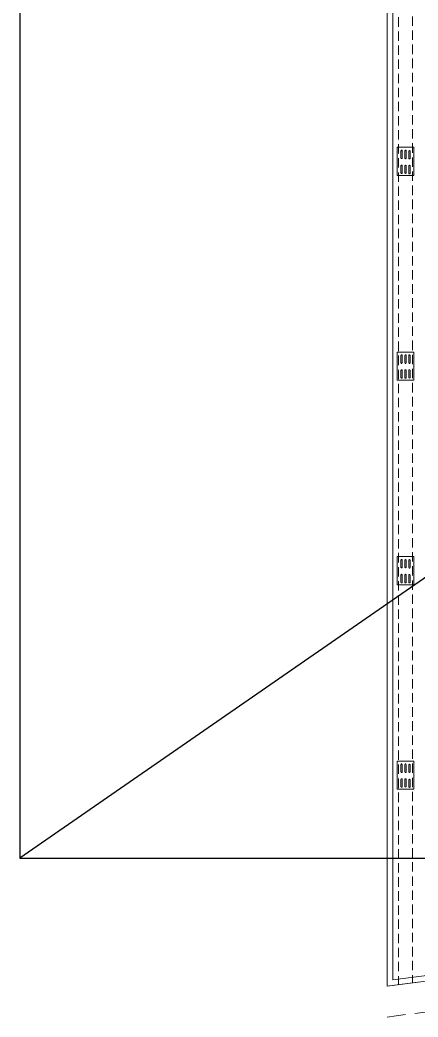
# Model space of a CAD drawing. Header units: millimetres. Extents: x -15161 to 10473752, y -72817 to 33960.
# Drawn here: x -2764 to -1918, y -20573 to -18451 of the extents above; entities that cross this region are included whole.
import ezdxf

# ---------------------------------------------------------------- set-up
doc = ezdxf.new("R2010")
doc.units = ezdxf.units.MM
doc.layers.add('PDF_幾何圖形', color=7, linetype='Continuous')
doc.layers.add('屠宰設備', color=7, linetype='Continuous')

# ---------------------------------------------------------------- blocks, each defined once
blk = doc.blocks.new('拆除後的建築底圖1131126')
at = {"layer": 'PDF_幾何圖形', "lineweight": 0}
for points in [[(10789.3, -581.5), (9382.4, -762.3), (9382.4, 3697.8), (9394.2, 3697.8), (9394.2, -748.7), (10787.6, -569.6)], [(9438.7, 963.1), (9438.7, 1023.2), (9403.5, 1023.2), (9403.5, 963.1)], [(9411.2, 968.6), (9411.6, 968.2), (9411.6, 967.7), (9412, 967.3), (9413.3, 967.3), (9413.7, 967.7), (9414.1, 968.2), (9414.1, 968.6), (9414.1, 983.8), (9414.1, 984.2), (9413.7, 984.7), (9413.3, 985.1), (9412, 985.1), (9411.6, 984.7), (9411.6, 984.2), (9411.2, 983.8)], [(9438.7, 527.8), (9438.7, 587.5), (9403.5, 587.5), (9403.5, 527.8)], [(9438.7, 92.1), (9438.7, 152.3), (9403.5, 152.3), (9403.5, 92.1)], [(9411.2, 129.4), (9411.6, 129), (9411.6, 128.6), (9412, 128.1), (9413.3, 128.1), (9414.1, 129), (9414.1, 129.4), (9414.1, 144.6), (9414.1, 145.1), (9413.7, 145.5), (9413.3, 145.9), (9412, 145.9), (9411.6, 145.5), (9411.6, 145.1), (9411.2, 144.6)], [(9438.7, -343.1), (9438.7, -283), (9403.5, -283), (9403.5, -343.1)]]:
    blk.add_lwpolyline(points, close=True, dxfattribs=at)
for points in [[(9406.1, 1279.8), (9406.1, 1300.1)], [(9436.1, 1281.9), (9436.1, 1301.8)], [(9382.4, 1277.7), (9382.4, 1177.7)], [(9406.1, 1249.7), (9406.1, 1270)], [(9436.1, 1251.8), (9436.1, 1271.7)], [(9406.1, 1220.1), (9406.1, 1240)], [(9436.1, 1221.8), (9436.1, 1241.7)], [(9406.1, 1190), (9406.1, 1209.9)], [(9436.1, 1191.7), (9436.1, 1212)], [(9406.1, 1160), (9406.1, 1179.9)], [(9436.1, 1161.7), (9436.1, 1182)], [(9382.4, 1157.8), (9382.4, 1137.5)], [(9406.1, 1129.9), (9406.1, 1149.8)], [(9436.1, 1132), (9436.1, 1151.9)], [(9382.4, 1117.6), (9382.4, 1017.7)], [(9406.1, 1099.8), (9406.1, 1119.7)], [(9436.1, 1102), (9436.1, 1121.9)], [(9406.1, 1069.8), (9406.1, 1089.7)], [(9436.1, 1071.9), (9436.1, 1091.8)], [(9436.1, 1041.8), (9436.1, 1061.7)], [(9406.1, 1039.7), (9406.1, 1060)], [(9406.1, 1010.1), (9406.1, 1030)], [(9436.1, 1011.8), (9436.1, 1031.7)], [(9382.4, 997.8), (9382.4, 977.5)], [(9406.1, 980), (9406.1, 999.9)], [(9411.2, 1015.2), (9411.6, 1016), (9411.6, 1016.4), (9412, 1016.9), (9413.3, 1016.9), (9413.7, 1016.4), (9414.1, 1016), (9414.1, 1015.2)], [(9411.2, 1015.6), (9411.2, 1000.3), (9411.6, 999.9), (9411.6, 999.5), (9412, 999.1), (9413.3, 999.1), (9413.7, 999.5), (9414.1, 999.9), (9414.1, 1000.3), (9414.1, 1015.6)], [(9419.6, 1015.2), (9419.6, 1016), (9420.1, 1016.4), (9420.5, 1016.9), (9421.7, 1016.9), (9422.2, 1016.4), (9422.6, 1016), (9422.6, 1015.2)], [(9419.6, 1015.6), (9419.6, 1000.3)], [(9422.6, 1015.6), (9422.6, 1000.3)], [(9428.1, 1015.2), (9428.1, 999.9)], [(9431.1, 1000.3), (9431.1, 999.5), (9430.2, 998.6), (9428.9, 998.6), (9428.1, 999.5), (9428.1, 1000.3)], [(9431.1, 1015.2), (9431.1, 999.9)], [(9436.1, 981.7), (9436.1, 1001.6)], [(9419.6, 983.8), (9419.6, 968.6)], [(9422.6, 983.8), (9422.6, 968.6)], [(9431.1, 968.2), (9431.1, 983.4), (9431.1, 983.8), (9430.6, 984.2), (9430.2, 984.7), (9429.8, 985.1), (9428.9, 984.7), (9428.5, 984.2), (9428.1, 983.8), (9428.1, 983.4), (9428.1, 968.2)], [(9382.4, 957.6), (9382.4, 857.7)], [(9406.1, 950), (9406.1, 969.9)], [(9431.1, 968.6), (9431.1, 967.7), (9430.2, 966.9), (9428.9, 966.9), (9428.1, 967.7), (9428.1, 968.6)], [(9436.1, 951.6), (9436.1, 972)], [(9406.1, 919.9), (9406.1, 939.8)], [(9436.1, 921.6), (9436.1, 941.9)], [(9406.1, 889.8), (9406.1, 909.7)], [(9436.1, 891.9), (9436.1, 911.8)], [(9406.1, 859.8), (9406.1, 879.7)], [(9436.1, 861.9), (9436.1, 881.8)], [(9406.1, 829.7), (9406.1, 850)], [(9436.1, 831.8), (9436.1, 851.7)], [(9382.4, 837.8), (9382.4, 817.4)], [(9406.1, 799.6), (9406.1, 820)], [(9436.1, 801.8), (9436.1, 821.7)], [(9382.4, 797.5), (9382.4, 697.6)], [(9406.1, 770), (9406.1, 789.9)], [(9436.1, 771.7), (9436.1, 791.6)], [(9406.1, 739.9), (9406.1, 759.8)], [(9436.1, 741.6), (9436.1, 761.5)], [(9406.1, 709.9), (9406.1, 729.8)], [(9436.1, 711.6), (9436.1, 731.9)], [(9436.1, 681.5), (9436.1, 701.8)], [(9406.1, 679.8), (9406.1, 699.7)], [(9382.4, 677.7), (9382.4, 657.4)], [(9406.1, 649.8), (9406.1, 669.7)], [(9436.1, 651.9), (9436.1, 671.8)], [(9382.4, 637.5), (9382.4, 537.6)], [(9406.1, 619.7), (9406.1, 639.6)], [(9436.1, 621.8), (9436.1, 641.7)], [(9406.1, 589.6), (9406.1, 610)], [(9436.1, 591.8), (9436.1, 611.7)], [(9406.1, 559.6), (9406.1, 579.9)], [(9411.2, 579.9), (9411.6, 580.3), (9411.6, 581.2), (9412, 581.2), (9412.9, 581.6), (9413.3, 581.2), (9413.7, 581.2), (9414.1, 580.3), (9414.1, 579.9)], [(9411.2, 580.3), (9411.2, 564.7)], [(9414.1, 580.3), (9414.1, 564.7)], [(9419.6, 579.9), (9419.6, 580.3), (9420.1, 581.2), (9420.5, 581.2), (9421.3, 581.6), (9421.7, 581.2), (9422.2, 581.2), (9422.6, 580.3), (9422.6, 579.9)], [(9419.6, 580.3), (9419.6, 564.7)], [(9422.6, 580.3), (9422.6, 564.7)], [(9428.1, 579.5), (9428.1, 580.3), (9428.5, 580.7), (9428.9, 581.2), (9430.2, 581.2), (9430.6, 580.7), (9431.1, 580.3), (9431.1, 579.5)], [(9428.1, 579.9), (9428.1, 564.7), (9428.1, 564.2), (9428.9, 563.4), (9429.8, 563), (9431.1, 564.2), (9431.1, 564.7), (9431.1, 579.9)], [(9436.1, 561.7), (9436.1, 581.6)], [(9414.1, 565.1), (9414.1, 564.2), (9413.3, 563.4), (9412, 563.4), (9411.6, 563.8), (9411.6, 564.2), (9411.2, 565.1)], [(9422.6, 565.1), (9422.6, 564.2), (9421.7, 563.4), (9420.5, 563.4), (9419.6, 564.2), (9419.6, 565.1)], [(9406.1, 529.9), (9406.1, 549.8)], [(9411.2, 548.1), (9411.6, 549), (9411.6, 549.4), (9412, 549.8), (9413.3, 549.8), (9414.1, 549), (9414.1, 548.1)], [(9411.2, 548.6), (9411.2, 533.3), (9411.6, 532.9), (9411.6, 532.1), (9412, 532.1), (9412.9, 531.6), (9413.3, 532.1), (9413.7, 532.1), (9414.1, 532.9), (9414.1, 533.3), (9414.1, 548.6)], [(9419.6, 548.1), (9419.6, 549), (9420.5, 549.8), (9421.7, 549.8), (9422.6, 549), (9422.6, 548.1)], [(9419.6, 548.6), (9419.6, 533.3), (9419.6, 532.9), (9420.1, 532.1), (9420.5, 532.1), (9421.3, 531.6), (9421.7, 532.1), (9422.2, 532.1), (9422.6, 532.9), (9422.6, 533.3), (9422.6, 548.6)], [(9428.1, 547.7), (9428.1, 548.6), (9428.5, 549), (9428.9, 549.4), (9430.2, 549.4), (9430.6, 549), (9431.1, 548.6), (9431.1, 547.7)], [(9428.1, 548.1), (9428.1, 532.9)], [(9431.1, 548.1), (9431.1, 532.9)], [(9436.1, 531.6), (9436.1, 551.5)], [(9382.4, 517.7), (9382.4, 497.8)], [(9406.1, 499.9), (9406.1, 519.8)], [(9436.1, 501.6), (9436.1, 521.9)], [(9406.1, 469.8), (9406.1, 489.7)], [(9436.1, 471.5), (9436.1, 491.8)], [(9382.4, 477.4), (9382.4, 377.5)], [(9406.1, 439.8), (9406.1, 459.7)], [(9436.1, 441.9), (9436.1, 461.8)], [(9406.1, 409.7), (9406.1, 429.6)], [(9436.1, 411.8), (9436.1, 431.7)], [(9406.1, 379.6), (9406.1, 399.5)], [(9436.1, 381.7), (9436.1, 401.6)], [(9406.1, 349.6), (9406.1, 369.9)], [(9436.1, 351.7), (9436.1, 371.6)], [(9382.4, 357.6), (9382.4, 337.7)], [(9406.1, 319.9), (9406.1, 339.8)], [(9436.1, 321.6), (9436.1, 341.5)], [(9382.4, 317.4), (9382.4, 217.5)], [(9406.1, 289.9), (9406.1, 309.8)], [(9436.1, 291.6), (9436.1, 311.5)], [(9406.1, 259.8), (9406.1, 279.7)], [(9436.1, 261.5), (9436.1, 281.8)], [(9406.1, 229.7), (9406.1, 249.6)], [(9436.1, 231.4), (9436.1, 251.8)], [(9406.1, 199.7), (9406.1, 219.6)], [(9436.1, 201.8), (9436.1, 221.7)], [(9382.4, 197.6), (9382.4, 177.7)], [(9436.1, 171.7), (9436.1, 191.6)], [(9406.1, 169.6), (9406.1, 189.5)], [(9382.4, 157.3), (9382.4, 57.4)], [(9406.1, 139.6), (9406.1, 159.9)], [(9436.1, 141.7), (9436.1, 161.6)], [(9406.1, 109.5), (9406.1, 129.8)], [(9419.6, 144.6), (9419.6, 129.4)], [(9422.6, 144.6), (9422.6, 129.4)], [(9431.1, 129), (9431.1, 144.2), (9431.1, 144.6), (9430.6, 145.5), (9430.2, 145.5), (9429.8, 145.9), (9428.9, 145.5), (9428.5, 145.5), (9428.1, 144.6), (9428.1, 144.2), (9428.1, 129)], [(9431.1, 129.4), (9431.1, 128.6), (9430.2, 127.7), (9428.9, 127.7), (9428.1, 128.6), (9428.1, 129.4)], [(9436.1, 111.6), (9436.1, 131.5)], [(9414.1, 97.6), (9414.1, 112.9), (9414.1, 113.3), (9413.7, 113.7), (9413.3, 114.2), (9412.9, 114.6), (9412, 114.2), (9411.6, 113.7), (9411.6, 113.3), (9411.2, 112.9), (9411.2, 97.6)], [(9422.6, 97.6), (9422.6, 112.9), (9422.6, 113.3), (9422.2, 113.7), (9421.7, 114.2), (9421.3, 114.6), (9420.5, 114.2), (9420.1, 113.7), (9419.6, 113.3), (9419.6, 112.9), (9419.6, 97.6)], [(9428.1, 112.5), (9428.1, 112.9), (9428.5, 113.7), (9428.9, 114.2), (9430.2, 114.2), (9430.6, 113.7), (9431.1, 112.9), (9431.1, 112.5)], [(9428.1, 112.9), (9428.1, 97.2)], [(9431.1, 112.9), (9431.1, 97.2)], [(9406.1, 79.9), (9406.1, 99.8)], [(9414.1, 98.1), (9414.1, 97.2), (9413.3, 96.4), (9412, 96.4), (9411.6, 96.8), (9411.6, 97.2), (9411.2, 98.1)], [(9422.6, 98.1), (9422.6, 97.2), (9421.7, 96.4), (9420.5, 96.4), (9419.6, 97.2), (9419.6, 98.1)], [(9431.1, 97.6), (9431.1, 96.8), (9430.2, 96), (9428.9, 96), (9428.1, 96.8), (9428.1, 97.6)], [(9436.1, 81.6), (9436.1, 101.5)], [(9406.1, 49.8), (9406.1, 69.7)], [(9436.1, 51.5), (9436.1, 71.4)], [(9382.4, 37.5), (9382.4, 17.6)], [(9406.1, 19.7), (9406.1, 39.6)], [(9436.1, 21.4), (9436.1, 41.8)], [(9406.1, -10.3), (9406.1, 9.6)], [(9436.1, -8.6), (9436.1, 11.7)], [(9382.4, -2.7), (9382.4, -102.6)], [(9406.1, -40.4), (9406.1, -20.5)], [(9436.1, -38.3), (9436.1, -18.4)], [(9406.1, -70.4), (9406.1, -50.5)], [(9436.1, -68.3), (9436.1, -48.4)], [(9406.1, -100.5), (9406.1, -80.2)], [(9436.1, -98.4), (9436.1, -78.5)], [(9382.4, -122.5), (9382.4, -142.4)], [(9406.1, -130.6), (9406.1, -110.2)], [(9436.1, -128.5), (9436.1, -108.6)], [(9406.1, -160.2), (9406.1, -140.3)], [(9436.1, -158.5), (9436.1, -138.6)], [(9382.4, -162.7), (9382.4, -262.7)], [(9436.1, -188.6), (9436.1, -168.3)], [(9406.1, -190.3), (9406.1, -170.4)], [(9406.1, -220.3), (9406.1, -200.4)], [(9436.1, -218.6), (9436.1, -198.3)], [(9406.1, -250.4), (9406.1, -230.5)], [(9436.1, -248.3), (9436.1, -228.4)], [(9406.1, -280.5), (9406.1, -260.6)], [(9436.1, -278.3), (9436.1, -258.4)], [(9382.4, -282.6), (9382.4, -302.5)], [(9406.1, -310.5), (9406.1, -290.6)], [(9411.2, -291), (9411.6, -290.2), (9411.6, -289.8), (9412, -289.3), (9413.3, -289.3), (9414.1, -290.2), (9414.1, -291)], [(9411.2, -290.6), (9411.2, -305.9), (9411.6, -306.3), (9411.6, -307.1), (9412, -307.1), (9412.9, -307.6), (9413.3, -307.1), (9413.7, -307.1), (9414.1, -306.3), (9414.1, -305.9), (9414.1, -290.6)], [(9419.6, -291), (9419.6, -290.2), (9420.5, -289.3), (9421.7, -289.3), (9422.6, -290.2), (9422.6, -291)], [(9419.6, -290.6), (9419.6, -305.9), (9419.6, -306.3), (9420.1, -307.1), (9420.5, -307.1), (9421.3, -307.6), (9421.7, -307.1), (9422.2, -307.1), (9422.6, -306.3), (9422.6, -305.9), (9422.6, -290.6)], [(9428.1, -291), (9428.1, -306.3)], [(9431.1, -291), (9431.1, -306.3)], [(9436.1, -308.4), (9436.1, -288.5)], [(9382.4, -322.8), (9382.4, -422.7)], [(9406.1, -340.6), (9406.1, -320.3)], [(9411.2, -322.8), (9411.6, -321.9), (9411.6, -321.5), (9412, -321.1), (9413.3, -321.1), (9414.1, -321.9), (9414.1, -322.8)], [(9411.2, -322.4), (9411.2, -337.6), (9411.6, -338), (9411.6, -338.5), (9412, -338.9), (9413.3, -338.9), (9414.1, -338), (9414.1, -337.6), (9414.1, -322.4)], [(9419.6, -322.8), (9419.6, -321.9), (9420.5, -321.1), (9421.7, -321.1), (9422.6, -321.9), (9422.6, -322.8)], [(9419.6, -322.4), (9419.6, -337.6)], [(9422.6, -322.4), (9422.6, -337.6)], [(9428.1, -322.8), (9428.1, -338)], [(9431.1, -322.8), (9431.1, -338)], [(9436.1, -338.5), (9436.1, -318.6)], [(9406.1, -370.6), (9406.1, -350.3)], [(9436.1, -368.5), (9436.1, -348.6)], [(9406.1, -400.3), (9406.1, -380.4)], [(9436.1, -398.6), (9436.1, -378.7)], [(9406.1, -430.3), (9406.1, -410.4)], [(9436.1, -428.6), (9436.1, -408.3)], [(9382.4, -442.6), (9382.4, -462.5)], [(9406.1, -460.4), (9406.1, -440.5)], [(9436.1, -458.7), (9436.1, -438.4)], [(9382.4, -482.8), (9382.4, -582.8)], [(9406.1, -490.5), (9406.1, -470.6)], [(9436.1, -488.3), (9436.1, -468.4)], [(9406.1, -520.5), (9406.1, -500.6)], [(9436.1, -518.4), (9436.1, -498.5)], [(9406.1, -550.6), (9406.1, -530.3)], [(9436.1, -548.5), (9436.1, -528.6)], [(9406.1, -580.6), (9406.1, -560.3)], [(9436.1, -578.5), (9436.1, -558.6)], [(9406.1, -610.3), (9406.1, -590.4)], [(9436.1, -608.6), (9436.1, -588.7)], [(9382.4, -602.7), (9382.4, -622.6)], [(9406.1, -640.3), (9406.1, -620.4)], [(9436.1, -638.7), (9436.1, -618.8)], [(9382.4, -642.9), (9382.4, -762.3), (9397.6, -760.2), (9447.1, -753.8)], [(9406.1, -670.4), (9406.1, -650.5)], [(9436.1, -668.7), (9436.1, -648.4)], [(9436.1, -698.8), (9436.1, -678.5)], [(9406.1, -700.5), (9406.1, -680.6)], [(9406.1, -730.5), (9406.1, -710.6)], [(9436.1, -728.4), (9436.1, -708.5)], [(9406.1, -759.3), (9406.1, -740.7)], [(9436.1, -755.1), (9436.1, -738.6)], [(9382.4, -827.9), (9401.4, -825.4), (9421.3, -822.8)], [(9441.2, -820.3), (9481, -815.2)]]:
    blk.add_lwpolyline(points, dxfattribs=at)
at = {"layer": 'PDF_幾何圖形', "lineweight": 13}
for points in [[(9382.4, 1277.7), (9382.4, 1177.7)], [(9382.4, 1157.8), (9382.4, 1137.5)], [(9382.4, 1117.6), (9382.4, 1017.7)], [(9382.4, 997.8), (9382.4, 977.5)], [(9382.4, 957.6), (9382.4, 857.7)], [(9382.4, 837.8), (9382.4, 817.4)], [(9382.4, 797.5), (9382.4, 697.6)], [(9382.4, 677.7), (9382.4, 657.4)], [(9382.4, 637.5), (9382.4, 537.6)], [(9382.4, 517.7), (9382.4, 497.8)], [(9382.4, 477.4), (9382.4, 377.5)], [(9382.4, 357.6), (9382.4, 337.7)], [(9382.4, 317.4), (9382.4, 217.5)], [(9382.4, 197.6), (9382.4, 177.7)], [(9382.4, 157.3), (9382.4, 57.4)], [(9382.4, 37.5), (9382.4, 17.6)], [(9382.4, -2.7), (9382.4, -102.6)], [(9382.4, -122.5), (9382.4, -142.4)], [(9382.4, -162.7), (9382.4, -262.7)], [(9382.4, -282.6), (9382.4, -302.5)], [(9382.4, -322.8), (9382.4, -422.7)], [(9382.4, -442.6), (9382.4, -462.5)], [(9382.4, -482.8), (9382.4, -582.8)], [(9382.4, -602.7), (9382.4, -622.6)], [(9382.4, -642.9), (9382.4, -762.3), (9397.6, -760.2), (9447.1, -753.8)]]:
    blk.add_lwpolyline(points, dxfattribs=at)
at = {"layer": 'PDF_幾何圖形', "lineweight": 0}
for points in [[(9422.6, 1000.3), (9422.6, 998.6), (9419.6, 998.6), (9419.6, 1000.3)], [(9428.1, 1015.2), (9428.1, 1016.9), (9431.1, 1016.9), (9431.1, 1015.2)], [(9419.6, 983.8), (9419.6, 985.6), (9422.6, 985.6), (9422.6, 983.8)], [(9422.6, 968.6), (9422.6, 966.8), (9419.6, 966.8), (9419.6, 968.6)], [(9431.1, 532.9), (9431.1, 531.2), (9428.1, 531.1), (9428.1, 532.9)], [(9419.6, 144.6), (9419.6, 146.4), (9422.6, 146.4), (9422.6, 144.6)], [(9422.6, 129.4), (9422.6, 127.7), (9419.6, 127.6), (9419.6, 129.4)], [(9428.1, -291), (9428.1, -289.3), (9431.1, -289.3), (9431.1, -291)], [(9431.1, -306.3), (9431.1, -308), (9428.1, -308), (9428.1, -306.3)], [(9422.6, -337.6), (9422.6, -339.3), (9419.6, -339.4), (9419.6, -337.6)], [(9428.1, -322.8), (9428.1, -321), (9431.1, -321.1), (9431.1, -322.8)], [(9431.1, -338), (9431.1, -339.8), (9428.1, -339.8), (9428.1, -338)]]:
    blk.add_open_spline(points, degree=3, dxfattribs=at)
blk = doc.blocks.new('圖框')
blk.add_lwpolyline([(206758.9, -122222.3), (206758.9, -127878), (214926, -127878), (214926, -122222.3)], close=True)

msp = doc.modelspace()

# ---------------------------------------------------------------- linework, layer by layer
at = {"color": 230}
msp.add_line((3360.8703, -15993.257), (-2764.4316, -20235.0286), dxfattribs=at)

# ---------------------------------------------------------------- block references
at = {"color": 30}
msp.add_blockref('拆除後的建築底圖1131126', (-11365.8362, -19745.5675), dxfattribs=at)
at = {"layer": '屠宰設備', "color": 190, "xscale": 0.75, "yscale": 0.75, "zscale": 0.75}
msp.add_blockref('圖框', (-157833.6238, 75673.448), dxfattribs=at)

doc.saveas('drawing.dxf')
